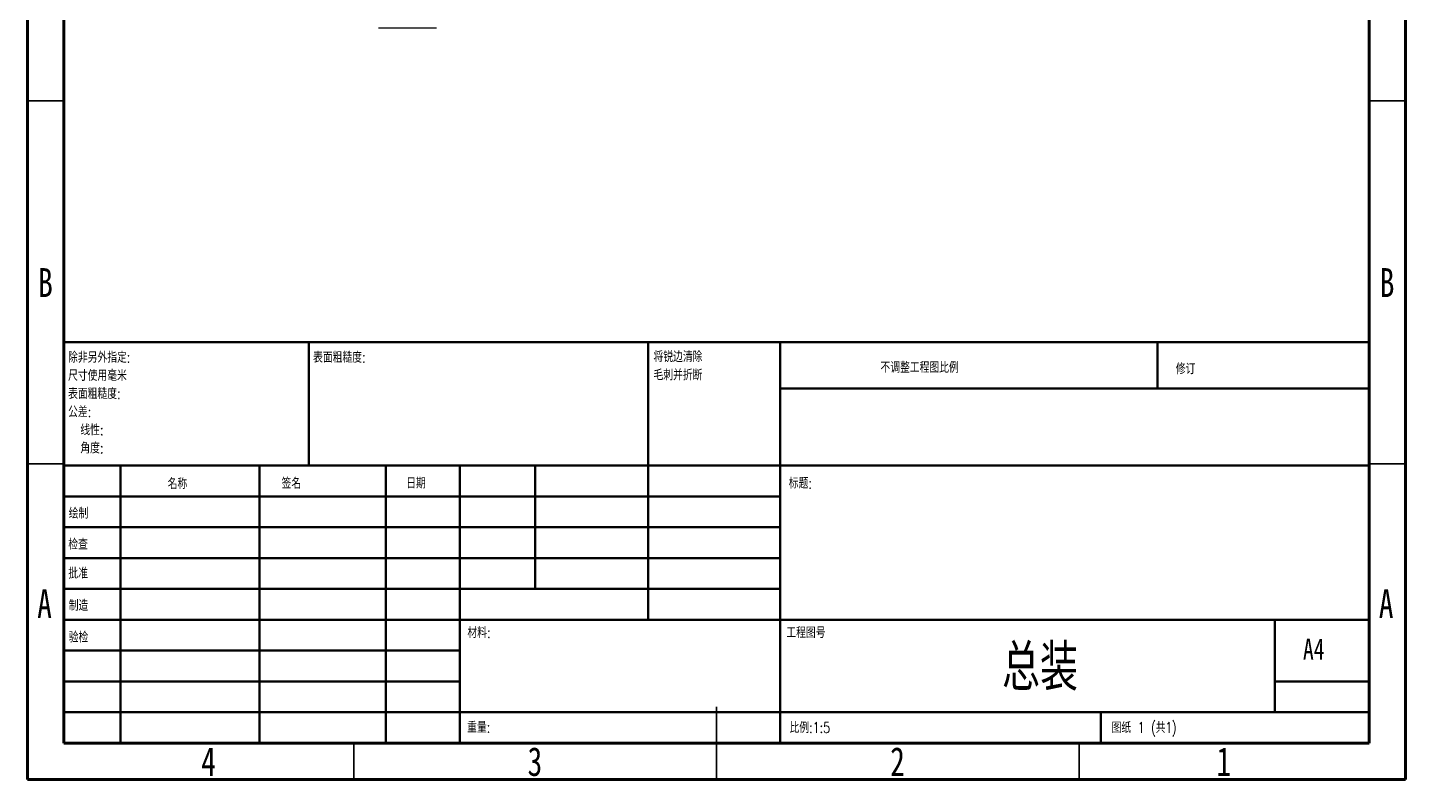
# Model space of a CAD drawing. Header units: millimetres. Extents: x 15 to 205, y 5 to 292.
# Drawn here: x 15 to 205, y 5 to 108.6 of the extents above; entities that cross this region are included whole.
import ezdxf

# ---------------------------------------------------------------- set-up
doc = ezdxf.new("R2010")
doc.units = ezdxf.units.MM
doc.styles.add('SLDTEXTSTYLE0', font='TXT', dxfattribs={"width": 0.75})
doc.styles.add('SLDTEXTSTYLE1', font='TXT', dxfattribs={"width": 0.75, "bigfont": 'bigfont'})
doc.styles.add('SLDTEXTSTYLE2', font='TXT', dxfattribs={"width": 0.694444, "bigfont": 'bigfont'})

# ---------------------------------------------------------------- blocks, each defined once
blk = doc.blocks.new('SW_NOTE_0')
at = {"color": 0, "linetype": 'Continuous', "lineweight": 0, "char_height": 1.5, "attachment_point": 1, "style": 'SLDTEXTSTYLE1'}
for s, insert in [('除非另外指定:', (0, 1.93)), ('尺寸使用毫米', (0, -0.57)), ('表面粗糙度:', (0, -3.07)), ('公差:', (0, -5.57)), ('线性:', (1.69, -8.07)), ('角度:', (1.69, -10.57))]:
    blk.add_mtext(s, dxfattribs=dict(at, insert=insert))
blk = doc.blocks.new('SW_NOTE_0_1')
at = {"color": 0, "linetype": 'Continuous', "lineweight": 0, "char_height": 1.5, "attachment_point": 1, "style": 'SLDTEXTSTYLE1'}
for s, insert in [('将锐边清除', (0, 1.93)), ('毛刺并折断', (0, -0.57))]:
    blk.add_mtext(s, dxfattribs=dict(at, insert=insert))

msp = doc.modelspace()

# ---------------------------------------------------------------- linework, layer by layer
at = {"color": 7, "linetype": 'Continuous', "lineweight": 70}
for p, q in [((15, 5), (15, 292)), ((205, 292), (205, 5)), ((20, 10), (20, 287)), ((200, 287), (200, 10)), ((200, 10), (20, 10)), ((205, 5), (15, 5))]:
    msp.add_line(p, q, dxfattribs=at)
at = {"color": 7, "linetype": 'Continuous', "lineweight": 25}
for p, q in [((63.41, 108.58), (71.41, 108.58)), ((63.41, 108.58), (71.41, 108.58)), ((63.41, 108.58), (63.41, 108.58)), ((71.41, 108.58), (71.41, 108.58))]:
    msp.add_line(p, q, dxfattribs=at)
at = {"color": 7, "linetype": 'Continuous', "lineweight": 35}
for p, q in [((20, 98.5), (15, 98.5)), ((200, 98.5), (205, 98.5)), ((20, 48.5), (15, 48.5)), ((200, 48.5), (205, 48.5)), ((110, 5), (110, 15)), ((60, 10), (60, 5)), ((110, 10), (110, 5)), ((160, 10), (160, 5))]:
    msp.add_line(p, q, dxfattribs=at)
at = {"color": 7, "linetype": 'Continuous', "lineweight": 50}
for p, q in [((20, 65.25), (200, 65.25)), ((20, 65.25), (20, 10)), ((53.8, 48.25), (53.8, 65.25)), ((100.6, 65.25), (100.6, 27)), ((118.8, 65.25), (118.8, 10)), ((170.8, 58.88), (170.8, 65.25)), ((200, 58.88), (118.8, 58.88)), ((200, 48.25), (20, 48.25)), ((27.8, 48.25), (27.8, 10)), ((46.99, 48.25), (46.99, 10)), ((64.4, 48.25), (64.4, 10)), ((74.6, 10), (74.6, 48.25)), ((85, 31.25), (85, 48.25)), ((118.8, 44), (20, 44)), ((118.8, 39.75), (20, 39.75)), ((118.8, 35.5), (20, 35.5)), ((118.8, 31.25), (20, 31.25)), ((74.6, 27), (20, 27)), ((74.6, 27), (200, 27)), ((187, 14.25), (187, 27)), ((74.6, 22.75), (20, 22.75)), ((74.6, 18.5), (20, 18.5)), ((200, 18.5), (187, 18.5)), ((20, 14.25), (200, 14.25)), ((163, 10), (163, 14.25))]:
    msp.add_line(p, q, dxfattribs=at)

# ---------------------------------------------------------------- block references
at = {"color": 7, "linetype": 'Continuous', "lineweight": 0}
for name, p in [('SW_NOTE_0', (20.59, 61.99)), ('SW_NOTE_0_1', (101.31, 62.07))]:
    msp.add_blockref(name, p, dxfattribs=at)

# ---------------------------------------------------------------- texts
for s, insert, char_height, attachment_point, style in [('B', (17.47, 75.45), 3.97, 2, 'SLDTEXTSTYLE0'), ('B', (202.47, 75.45), 3.97, 2, 'SLDTEXTSTYLE0'), ('表面粗糙度:', (54.37, 63.92), 1.5, 1, 'SLDTEXTSTYLE1'), ('不调整工程图比例', (132.61, 62.53), 1.5, 1, 'SLDTEXTSTYLE1'), ('修订', (173.33, 62.33), 1.5, 1, 'SLDTEXTSTYLE1'), ('名称', (34.32, 46.5), 1.5, 1, 'SLDTEXTSTYLE1'), ('签名', (50.03, 46.56), 1.5, 1, 'SLDTEXTSTYLE1'), ('日期', (67.21, 46.58), 1.5, 1, 'SLDTEXTSTYLE1'), ('标题:', (119.96, 46.58), 1.5, 1, 'SLDTEXTSTYLE1'), ('绘制', (20.68, 42.43), 1.5, 1, 'SLDTEXTSTYLE1'), ('检查', (20.62, 38.15), 1.5, 1, 'SLDTEXTSTYLE1'), ('批准', (20.62, 34.18), 1.5, 1, 'SLDTEXTSTYLE1'), ('A', (17.34, 31.2), 3.97, 2, 'SLDTEXTSTYLE0'), ('A', (202.34, 31.2), 3.97, 2, 'SLDTEXTSTYLE0'), ('制造', (20.68, 29.73), 1.5, 1, 'SLDTEXTSTYLE1'), ('验检', (20.68, 25.35), 1.5, 1, 'SLDTEXTSTYLE1'), ('材料:', (75.65, 25.99), 1.5, 1, 'SLDTEXTSTYLE1'), ('工程图号', (119.63, 25.99), 1.5, 1, 'SLDTEXTSTYLE1'), ('总装', (154.61, 23.61), 6.35, 2, 'SLDTEXTSTYLE1'), ('A4', (190.87, 24.41), 2.91, 1, 'SLDTEXTSTYLE0'), ('重量:', (75.62, 12.95), 1.499, 1, 'SLDTEXTSTYLE1'), ('比例:1:5', (120.07, 12.9), 1.5, 1, 'SLDTEXTSTYLE1'), ('图纸 1 (共1)', (164.48, 12.9), 1.5, 1, 'SLDTEXTSTYLE2'), ('4', (39.96, 9.45), 3.97, 2, 'SLDTEXTSTYLE0'), ('3', (84.96, 9.45), 3.97, 2, 'SLDTEXTSTYLE0'), ('2', (134.96, 9.45), 3.97, 2, 'SLDTEXTSTYLE0'), ('1', (179.96, 9.45), 3.97, 2, 'SLDTEXTSTYLE0')]:
    msp.add_mtext(s, dxfattribs=dict(at, insert=insert, char_height=char_height, attachment_point=attachment_point, style=style))

doc.saveas('drawing.dxf')
